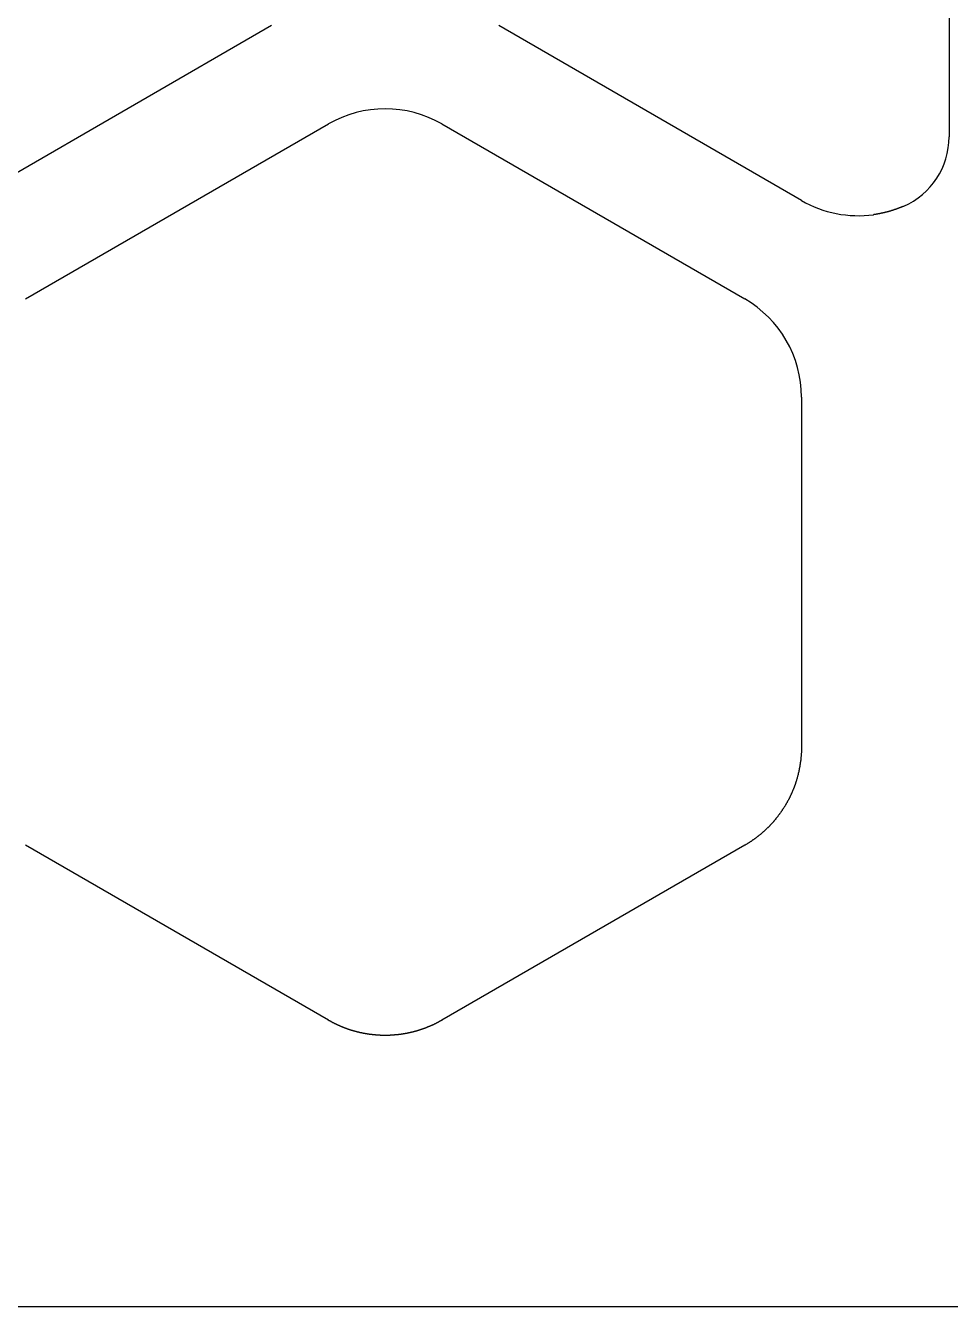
# Model space of a CAD drawing. Extents: x 442 to 745, y 5 to 355.
# Drawn here: x 632.34 to 642.41, y 272.96 to 286.89 of the extents above; entities that cross this region are included whole.
import ezdxf

# ---------------------------------------------------------------- set-up
doc = ezdxf.new("R2010")
doc.units = 0
doc.layers.add('VISIBLE__ANSI_', color=7, linetype='CONTINUOUS')

msp = doc.modelspace()

# ---------------------------------------------------------------- linework, layer by layer
at = {"layer": 'VISIBLE__ANSI_'}
for p, q in [((642.391, 294.039), (642.391, 285.677)), ((635.021, 286.886), (631.727, 284.985)), ((640.785, 284.985), (637.491, 286.886)), ((632.344, 283.915), (635.638, 285.817)), ((636.874, 285.817), (640.168, 283.915)), ((640.785, 282.845), (640.785, 279.041)), ((635.638, 276.07), (632.344, 277.972)), ((640.168, 277.972), (636.874, 276.07)), ((624.315, 272.958), (654.826, 272.958))]:
    msp.add_line(p, q, dxfattribs=at)
for points in [[(641.897, 284.922, 0), (641.895, 284.922, 0), (641.894, 284.921, 0), (641.892, 284.92, 0), (641.891, 284.919, 0), (641.889, 284.919, 0), (641.887, 284.918, 0), (641.886, 284.917, 0), (641.884, 284.917, 0), (641.883, 284.916, 0), (641.881, 284.915, 0), (641.879, 284.915, 0), (641.878, 284.914, 0), (641.876, 284.913, 0), (641.874, 284.913, 0), (641.873, 284.912, 0), (641.871, 284.911, 0), (641.87, 284.911, 0), (641.868, 284.91, 0), (641.866, 284.909, 0), (641.865, 284.909, 0), (641.863, 284.908, 0), (641.861, 284.907, 0), (641.86, 284.907, 0), (641.858, 284.906, 0), (641.856, 284.905, 0), (641.855, 284.905, 0), (641.853, 284.904, 0), (641.851, 284.903, 0), (641.85, 284.903, 0), (641.848, 284.902, 0), (641.846, 284.902, 0), (641.845, 284.901, 0), (641.843, 284.9, 0), (641.841, 284.9, 0), (641.84, 284.899, 0), (641.838, 284.898, 0), (641.836, 284.898, 0), (641.835, 284.897, 0), (641.833, 284.897, 0), (641.831, 284.896, 0), (641.83, 284.895, 0), (641.828, 284.895, 0), (641.826, 284.894, 0), (641.825, 284.893, 0), (641.823, 284.893, 0), (641.821, 284.892, 0), (641.82, 284.892, 0), (641.818, 284.891, 0), (641.816, 284.89, 0), (641.815, 284.89, 0), (641.813, 284.889, 0), (641.811, 284.889, 0), (641.809, 284.888, 0), (641.808, 284.888, 0), (641.806, 284.887, 0), (641.804, 284.886, 0), (641.803, 284.886, 0), (641.801, 284.885, 0), (641.799, 284.885, 0), (641.798, 284.884, 0), (641.796, 284.883, 0), (641.794, 284.883, 0), (641.792, 284.882, 0), (641.791, 284.882, 0), (641.789, 284.881, 0), (641.787, 284.881, 0), (641.786, 284.88, 0), (641.784, 284.88, 0), (641.782, 284.879, 0), (641.78, 284.878, 0), (641.779, 284.878, 0), (641.777, 284.877, 0), (641.775, 284.877, 0), (641.774, 284.876, 0), (641.772, 284.876, 0), (641.77, 284.875, 0), (641.768, 284.875, 0), (641.767, 284.874, 0), (641.765, 284.874, 0), (641.763, 284.873, 0), (641.761, 284.873, 0), (641.76, 284.872, 0), (641.758, 284.871, 0), (641.756, 284.871, 0), (641.755, 284.87, 0), (641.753, 284.87, 0), (641.751, 284.869, 0), (641.749, 284.869, 0), (641.748, 284.868, 0), (641.746, 284.868, 0), (641.744, 284.867, 0), (641.742, 284.867, 0), (641.741, 284.866, 0), (641.739, 284.866, 0), (641.737, 284.865, 0), (641.735, 284.865, 0), (641.734, 284.864, 0), (641.732, 284.864, 0), (641.73, 284.863, 0), (641.728, 284.863, 0), (641.727, 284.863, 0), (641.725, 284.862, 0), (641.723, 284.862, 0), (641.721, 284.861, 0), (641.72, 284.861, 0), (641.718, 284.86, 0), (641.716, 284.86, 0), (641.714, 284.859, 0), (641.713, 284.859, 0), (641.711, 284.858, 0), (641.709, 284.858, 0), (641.707, 284.857, 0), (641.706, 284.857, 0), (641.704, 284.857, 0), (641.702, 284.856, 0), (641.7, 284.856, 0), (641.699, 284.855, 0), (641.697, 284.855, 0), (641.695, 284.854, 0), (641.693, 284.854, 0), (641.692, 284.854, 0), (641.69, 284.853, 0), (641.688, 284.853, 0), (641.686, 284.852, 0), (641.684, 284.852, 0), (641.683, 284.851, 0), (641.681, 284.851, 0), (641.679, 284.851, 0), (641.677, 284.85, 0), (641.676, 284.85, 0), (641.674, 284.849, 0), (641.672, 284.849, 0), (641.67, 284.849, 0), (641.669, 284.848, 0), (641.667, 284.848, 0), (641.665, 284.847, 0), (641.663, 284.847, 0), (641.661, 284.847, 0), (641.66, 284.846, 0), (641.658, 284.846, 0), (641.656, 284.846, 0), (641.654, 284.845, 0), (641.653, 284.845, 0), (641.651, 284.844, 0), (641.649, 284.844, 0), (641.647, 284.844, 0), (641.646, 284.843, 0), (641.644, 284.843, 0), (641.642, 284.843, 0), (641.64, 284.842, 0), (641.638, 284.842, 0), (641.637, 284.842, 0), (641.635, 284.841, 0), (641.633, 284.841, 0), (641.631, 284.841, 0), (641.63, 284.84, 0), (641.628, 284.84, 0), (641.626, 284.84, 0), (641.624, 284.839, 0), (641.623, 284.839, 0), (641.621, 284.839, 0), (641.619, 284.838, 0), (641.617, 284.838, 0), (641.615, 284.838, 0), (641.614, 284.837, 0), (641.612, 284.837, 0), (641.61, 284.837, 0), (641.608, 284.836, 0), (641.607, 284.836, 0), (641.605, 284.836, 0), (641.603, 284.835, 0), (641.601, 284.835, 0), (641.599, 284.835, 0), (641.598, 284.835, 0), (641.596, 284.834, 0), (641.594, 284.834, 0), (641.592, 284.834, 0), (641.591, 284.834, 0), (641.589, 284.833, 0), (641.587, 284.833, 0), (641.585, 284.833, 0), (641.584, 284.832, 0), (641.582, 284.832, 0), (641.58, 284.832, 0), (641.578, 284.832, 0), (641.576, 284.831, 0), (641.575, 284.831, 0), (641.573, 284.831, 0), (641.571, 284.831, 0), (641.569, 284.83, 0), (641.568, 284.83, 0)], [(640.785, 279.041, 0), (640.785, 279.036, 0), (640.785, 279.032, 0), (640.785, 279.027, 0), (640.785, 279.022, 0), (640.785, 279.017, 0), (640.785, 279.012, 0), (640.785, 279.007, 0), (640.785, 279.002, 0), (640.784, 278.997, 0), (640.784, 278.992, 0), (640.784, 278.987, 0), (640.784, 278.982, 0), (640.784, 278.977, 0), (640.783, 278.972, 0), (640.783, 278.967, 0), (640.783, 278.962, 0), (640.782, 278.957, 0), (640.782, 278.952, 0), (640.782, 278.947, 0), (640.781, 278.942, 0), (640.781, 278.937, 0), (640.78, 278.932, 0), (640.78, 278.927, 0), (640.779, 278.922, 0), (640.779, 278.916, 0), (640.778, 278.911, 0), (640.778, 278.906, 0), (640.777, 278.901, 0), (640.777, 278.896, 0), (640.776, 278.891, 0), (640.775, 278.886, 0), (640.775, 278.881, 0), (640.774, 278.876, 0), (640.773, 278.871, 0), (640.773, 278.866, 0), (640.772, 278.861, 0), (640.771, 278.856, 0), (640.77, 278.851, 0), (640.769, 278.846, 0), (640.769, 278.841, 0), (640.768, 278.836, 0), (640.767, 278.831, 0), (640.766, 278.826, 0), (640.765, 278.821, 0), (640.764, 278.816, 0), (640.763, 278.811, 0), (640.762, 278.806, 0), (640.761, 278.8, 0), (640.76, 278.795, 0), (640.759, 278.79, 0), (640.758, 278.785, 0), (640.757, 278.78, 0), (640.756, 278.775, 0), (640.755, 278.77, 0), (640.754, 278.765, 0), (640.753, 278.76, 0), (640.751, 278.755, 0), (640.75, 278.75, 0), (640.749, 278.745, 0), (640.748, 278.74, 0), (640.746, 278.735, 0), (640.745, 278.73, 0), (640.744, 278.725, 0), (640.743, 278.72, 0), (640.741, 278.715, 0), (640.74, 278.71, 0), (640.738, 278.705, 0), (640.737, 278.7, 0), (640.736, 278.695, 0), (640.734, 278.69, 0), (640.733, 278.685, 0), (640.731, 278.68, 0), (640.73, 278.676, 0), (640.728, 278.671, 0), (640.727, 278.666, 0), (640.725, 278.661, 0), (640.723, 278.656, 0), (640.722, 278.651, 0), (640.72, 278.646, 0), (640.719, 278.641, 0), (640.717, 278.636, 0), (640.715, 278.631, 0), (640.713, 278.626, 0), (640.712, 278.622, 0), (640.71, 278.617, 0), (640.708, 278.612, 0), (640.706, 278.607, 0), (640.705, 278.602, 0), (640.703, 278.597, 0), (640.701, 278.592, 0), (640.699, 278.588, 0), (640.697, 278.583, 0), (640.695, 278.578, 0), (640.693, 278.573, 0), (640.691, 278.568, 0), (640.689, 278.564, 0), (640.687, 278.559, 0), (640.685, 278.554, 0), (640.683, 278.549, 0), (640.681, 278.545, 0), (640.679, 278.54, 0), (640.677, 278.535, 0), (640.675, 278.53, 0), (640.673, 278.526, 0), (640.67, 278.521, 0), (640.668, 278.516, 0), (640.666, 278.512, 0), (640.664, 278.507, 0), (640.661, 278.502, 0), (640.659, 278.498, 0), (640.657, 278.493, 0), (640.655, 278.489, 0), (640.652, 278.484, 0), (640.65, 278.479, 0), (640.648, 278.475, 0), (640.645, 278.47, 0), (640.643, 278.466, 0), (640.64, 278.461, 0), (640.638, 278.457, 0), (640.635, 278.452, 0), (640.633, 278.448, 0), (640.631, 278.443, 0), (640.628, 278.439, 0), (640.625, 278.434, 0), (640.623, 278.43, 0), (640.62, 278.425, 0), (640.618, 278.421, 0), (640.615, 278.416, 0), (640.613, 278.412, 0), (640.61, 278.408, 0), (640.607, 278.403, 0), (640.605, 278.399, 0), (640.602, 278.394, 0), (640.599, 278.39, 0), (640.597, 278.386, 0), (640.594, 278.381, 0), (640.591, 278.377, 0), (640.588, 278.373, 0), (640.586, 278.369, 0), (640.583, 278.364, 0), (640.58, 278.36, 0), (640.577, 278.356, 0), (640.574, 278.352, 0), (640.571, 278.347, 0), (640.569, 278.343, 0), (640.566, 278.339, 0), (640.563, 278.335, 0), (640.56, 278.331, 0), (640.557, 278.326, 0), (640.554, 278.322, 0), (640.551, 278.318, 0), (640.548, 278.314, 0), (640.545, 278.31, 0), (640.542, 278.306, 0), (640.539, 278.302, 0), (640.536, 278.298, 0), (640.533, 278.294, 0), (640.53, 278.29, 0), (640.527, 278.286, 0), (640.524, 278.282, 0), (640.521, 278.278, 0), (640.518, 278.274, 0), (640.515, 278.27, 0), (640.511, 278.266, 0), (640.508, 278.262, 0), (640.505, 278.258, 0), (640.502, 278.254, 0), (640.499, 278.251, 0), (640.496, 278.247, 0), (640.492, 278.243, 0), (640.489, 278.239, 0), (640.486, 278.235, 0), (640.483, 278.232, 0), (640.479, 278.228, 0), (640.476, 278.224, 0), (640.473, 278.22, 0), (640.47, 278.217, 0), (640.466, 278.213, 0), (640.463, 278.209, 0), (640.46, 278.206, 0), (640.456, 278.202, 0), (640.453, 278.199, 0), (640.45, 278.195, 0), (640.446, 278.191, 0), (640.443, 278.188, 0), (640.44, 278.184, 0), (640.436, 278.181, 0), (640.433, 278.177, 0), (640.429, 278.174, 0), (640.426, 278.17, 0), (640.423, 278.167, 0), (640.419, 278.164, 0), (640.416, 278.16, 0), (640.412, 278.157, 0), (640.409, 278.153, 0), (640.405, 278.15, 0), (640.402, 278.147, 0), (640.398, 278.143, 0), (640.394, 278.14, 0), (640.391, 278.137, 0), (640.387, 278.133, 0), (640.384, 278.13, 0), (640.38, 278.127, 0), (640.376, 278.123, 0), (640.373, 278.12, 0), (640.369, 278.117, 0), (640.365, 278.113, 0), (640.362, 278.11, 0), (640.358, 278.107, 0), (640.354, 278.104, 0), (640.35, 278.1, 0), (640.346, 278.097, 0), (640.343, 278.094, 0), (640.339, 278.091, 0), (640.335, 278.088, 0), (640.331, 278.084, 0), (640.327, 278.081, 0), (640.323, 278.078, 0), (640.319, 278.075, 0), (640.315, 278.072, 0), (640.311, 278.069, 0), (640.307, 278.066, 0), (640.303, 278.063, 0), (640.299, 278.059, 0), (640.295, 278.056, 0), (640.291, 278.053, 0), (640.287, 278.05, 0), (640.283, 278.047, 0), (640.279, 278.044, 0), (640.275, 278.041, 0), (640.271, 278.038, 0), (640.267, 278.035, 0), (640.263, 278.032, 0), (640.258, 278.03, 0), (640.254, 278.027, 0), (640.25, 278.024, 0), (640.246, 278.021, 0), (640.242, 278.018, 0), (640.237, 278.015, 0), (640.233, 278.012, 0), (640.229, 278.009, 0), (640.225, 278.007, 0), (640.22, 278.004, 0), (640.216, 278.001, 0), (640.212, 277.998, 0), (640.207, 277.996, 0), (640.203, 277.993, 0), (640.199, 277.99, 0), (640.194, 277.987, 0), (640.19, 277.985, 0), (640.185, 277.982, 0), (640.181, 277.979, 0), (640.177, 277.977, 0), (640.172, 277.974, 0), (640.168, 277.972, 0)], [(636.874, 276.07, 0), (636.871, 276.068, 0), (636.869, 276.067, 0), (636.867, 276.066, 0), (636.864, 276.064, 0), (636.862, 276.063, 0), (636.859, 276.062, 0), (636.857, 276.06, 0), (636.855, 276.059, 0), (636.852, 276.058, 0), (636.85, 276.056, 0), (636.847, 276.055, 0), (636.845, 276.054, 0), (636.843, 276.053, 0), (636.84, 276.051, 0), (636.838, 276.05, 0), (636.835, 276.049, 0), (636.833, 276.047, 0), (636.831, 276.046, 0), (636.828, 276.045, 0), (636.826, 276.044, 0), (636.823, 276.042, 0), (636.821, 276.041, 0), (636.818, 276.04, 0), (636.816, 276.038, 0), (636.813, 276.037, 0), (636.811, 276.036, 0), (636.809, 276.035, 0), (636.806, 276.034, 0), (636.804, 276.032, 0), (636.801, 276.031, 0), (636.799, 276.03, 0), (636.796, 276.029, 0), (636.794, 276.027, 0), (636.791, 276.026, 0), (636.789, 276.025, 0), (636.786, 276.024, 0), (636.784, 276.023, 0), (636.781, 276.021, 0), (636.779, 276.02, 0), (636.776, 276.019, 0), (636.774, 276.018, 0), (636.771, 276.017, 0), (636.769, 276.016, 0), (636.766, 276.014, 0), (636.763, 276.013, 0), (636.761, 276.012, 0), (636.758, 276.011, 0), (636.756, 276.01, 0), (636.753, 276.009, 0), (636.751, 276.008, 0), (636.748, 276.007, 0), (636.746, 276.005, 0), (636.743, 276.004, 0), (636.74, 276.003, 0), (636.738, 276.002, 0), (636.735, 276.001, 0), (636.733, 276, 0), (636.73, 275.999, 0), (636.727, 275.998, 0), (636.725, 275.997, 0), (636.722, 275.996, 0), (636.72, 275.995, 0), (636.717, 275.994, 0), (636.714, 275.993, 0), (636.712, 275.991, 0), (636.709, 275.99, 0), (636.707, 275.989, 0), (636.704, 275.988, 0), (636.701, 275.987, 0), (636.699, 275.986, 0), (636.696, 275.985, 0), (636.693, 275.984, 0), (636.691, 275.983, 0), (636.688, 275.982, 0), (636.685, 275.981, 0), (636.683, 275.98, 0), (636.68, 275.979, 0), (636.677, 275.978, 0), (636.675, 275.977, 0), (636.672, 275.976, 0), (636.669, 275.976, 0), (636.667, 275.975, 0), (636.664, 275.974, 0), (636.661, 275.973, 0), (636.659, 275.972, 0), (636.656, 275.971, 0), (636.653, 275.97, 0), (636.651, 275.969, 0), (636.648, 275.968, 0), (636.645, 275.967, 0), (636.642, 275.966, 0), (636.64, 275.965, 0), (636.637, 275.965, 0), (636.634, 275.964, 0), (636.632, 275.963, 0), (636.629, 275.962, 0), (636.626, 275.961, 0), (636.623, 275.96, 0), (636.621, 275.959, 0), (636.618, 275.958, 0), (636.615, 275.958, 0), (636.612, 275.957, 0), (636.61, 275.956, 0), (636.607, 275.955, 0), (636.604, 275.954, 0), (636.601, 275.954, 0), (636.599, 275.953, 0), (636.596, 275.952, 0), (636.593, 275.951, 0), (636.59, 275.95, 0), (636.587, 275.95, 0), (636.585, 275.949, 0), (636.582, 275.948, 0), (636.579, 275.947, 0), (636.576, 275.947, 0), (636.573, 275.946, 0), (636.571, 275.945, 0), (636.568, 275.944, 0), (636.565, 275.944, 0), (636.562, 275.943, 0), (636.559, 275.942, 0), (636.557, 275.941, 0), (636.554, 275.941, 0), (636.551, 275.94, 0), (636.548, 275.939, 0), (636.545, 275.939, 0), (636.543, 275.938, 0), (636.54, 275.937, 0), (636.537, 275.937, 0), (636.534, 275.936, 0), (636.531, 275.935, 0), (636.528, 275.935, 0), (636.526, 275.934, 0), (636.523, 275.933, 0), (636.52, 275.933, 0), (636.517, 275.932, 0), (636.514, 275.932, 0), (636.511, 275.931, 0), (636.508, 275.93, 0), (636.506, 275.93, 0), (636.503, 275.929, 0), (636.5, 275.929, 0), (636.497, 275.928, 0), (636.494, 275.927, 0), (636.491, 275.927, 0), (636.488, 275.926, 0), (636.485, 275.926, 0), (636.483, 275.925, 0), (636.48, 275.925, 0), (636.477, 275.924, 0), (636.474, 275.924, 0), (636.471, 275.923, 0), (636.468, 275.923, 0), (636.465, 275.922, 0), (636.462, 275.922, 0), (636.459, 275.921, 0), (636.456, 275.921, 0), (636.454, 275.92, 0), (636.451, 275.92, 0), (636.448, 275.919, 0), (636.445, 275.919, 0), (636.442, 275.918, 0), (636.439, 275.918, 0), (636.436, 275.918, 0), (636.433, 275.917, 0), (636.43, 275.917, 0), (636.427, 275.916, 0), (636.424, 275.916, 0), (636.421, 275.915, 0), (636.419, 275.915, 0), (636.416, 275.915, 0), (636.413, 275.914, 0), (636.41, 275.914, 0), (636.407, 275.914, 0), (636.404, 275.913, 0), (636.401, 275.913, 0), (636.398, 275.912, 0), (636.395, 275.912, 0), (636.392, 275.912, 0), (636.389, 275.911, 0), (636.386, 275.911, 0), (636.383, 275.911, 0), (636.38, 275.911, 0), (636.377, 275.91, 0), (636.374, 275.91, 0), (636.371, 275.91, 0), (636.368, 275.909, 0), (636.365, 275.909, 0), (636.362, 275.909, 0), (636.359, 275.909, 0), (636.356, 275.908, 0), (636.353, 275.908, 0), (636.35, 275.908, 0), (636.347, 275.908, 0), (636.345, 275.907, 0), (636.342, 275.907, 0), (636.339, 275.907, 0), (636.336, 275.907, 0), (636.333, 275.907, 0), (636.33, 275.906, 0), (636.327, 275.906, 0), (636.324, 275.906, 0), (636.321, 275.906, 0), (636.318, 275.906, 0), (636.315, 275.906, 0), (636.312, 275.906, 0), (636.309, 275.905, 0), (636.306, 275.905, 0), (636.303, 275.905, 0), (636.3, 275.905, 0), (636.297, 275.905, 0), (636.294, 275.905, 0), (636.291, 275.905, 0), (636.288, 275.905, 0), (636.285, 275.905, 0), (636.282, 275.905, 0), (636.279, 275.904, 0), (636.276, 275.904, 0), (636.273, 275.904, 0), (636.27, 275.904, 0), (636.267, 275.904, 0), (636.264, 275.904, 0), (636.26, 275.904, 0), (636.257, 275.904, 0), (636.254, 275.904, 0), (636.251, 275.904, 0), (636.248, 275.904, 0), (636.245, 275.904, 0), (636.242, 275.904, 0), (636.239, 275.904, 0), (636.236, 275.904, 0), (636.233, 275.904, 0), (636.23, 275.905, 0), (636.227, 275.905, 0), (636.224, 275.905, 0), (636.221, 275.905, 0), (636.218, 275.905, 0), (636.215, 275.905, 0), (636.212, 275.905, 0), (636.209, 275.905, 0), (636.206, 275.905, 0), (636.203, 275.905, 0), (636.2, 275.906, 0), (636.197, 275.906, 0), (636.194, 275.906, 0), (636.191, 275.906, 0), (636.188, 275.906, 0), (636.185, 275.906, 0), (636.182, 275.907, 0), (636.179, 275.907, 0), (636.176, 275.907, 0), (636.173, 275.907, 0), (636.17, 275.907, 0), (636.167, 275.908, 0), (636.164, 275.908, 0), (636.161, 275.908, 0), (636.158, 275.908, 0), (636.155, 275.908, 0), (636.152, 275.909, 0), (636.149, 275.909, 0), (636.146, 275.909, 0), (636.143, 275.909, 0), (636.14, 275.91, 0), (636.137, 275.91, 0), (636.134, 275.91, 0), (636.131, 275.911, 0), (636.128, 275.911, 0), (636.125, 275.911, 0), (636.122, 275.912, 0), (636.119, 275.912, 0), (636.116, 275.912, 0), (636.113, 275.913, 0), (636.11, 275.913, 0), (636.107, 275.913, 0), (636.104, 275.914, 0), (636.101, 275.914, 0), (636.099, 275.914, 0), (636.096, 275.915, 0), (636.093, 275.915, 0), (636.09, 275.916, 0), (636.087, 275.916, 0), (636.084, 275.916, 0), (636.081, 275.917, 0), (636.078, 275.917, 0), (636.075, 275.918, 0), (636.072, 275.918, 0), (636.069, 275.919, 0), (636.066, 275.919, 0), (636.063, 275.919, 0), (636.06, 275.92, 0), (636.057, 275.92, 0), (636.054, 275.921, 0), (636.051, 275.921, 0), (636.048, 275.922, 0), (636.045, 275.922, 0), (636.043, 275.923, 0), (636.04, 275.923, 0), (636.037, 275.924, 0), (636.034, 275.924, 0), (636.031, 275.925, 0), (636.028, 275.926, 0), (636.025, 275.926, 0), (636.022, 275.927, 0), (636.019, 275.927, 0), (636.016, 275.928, 0), (636.013, 275.928, 0), (636.01, 275.929, 0), (636.008, 275.93, 0), (636.005, 275.93, 0), (636.002, 275.931, 0), (635.999, 275.931, 0), (635.996, 275.932, 0), (635.993, 275.933, 0), (635.99, 275.933, 0), (635.987, 275.934, 0), (635.984, 275.934, 0), (635.982, 275.935, 0), (635.979, 275.936, 0), (635.976, 275.936, 0), (635.973, 275.937, 0), (635.97, 275.938, 0), (635.967, 275.939, 0), (635.964, 275.939, 0), (635.962, 275.94, 0), (635.959, 275.941, 0), (635.956, 275.941, 0), (635.953, 275.942, 0), (635.95, 275.943, 0), (635.947, 275.943, 0), (635.944, 275.944, 0), (635.942, 275.945, 0), (635.939, 275.946, 0), (635.936, 275.946, 0), (635.933, 275.947, 0), (635.93, 275.948, 0), (635.927, 275.949, 0), (635.925, 275.95, 0), (635.922, 275.95, 0), (635.919, 275.951, 0), (635.916, 275.952, 0), (635.913, 275.953, 0), (635.911, 275.954, 0), (635.908, 275.954, 0), (635.905, 275.955, 0), (635.902, 275.956, 0), (635.899, 275.957, 0), (635.897, 275.958, 0), (635.894, 275.959, 0), (635.891, 275.959, 0), (635.888, 275.96, 0), (635.886, 275.961, 0), (635.883, 275.962, 0), (635.88, 275.963, 0), (635.877, 275.964, 0), (635.875, 275.965, 0), (635.872, 275.966, 0), (635.869, 275.966, 0), (635.866, 275.967, 0), (635.864, 275.968, 0), (635.861, 275.969, 0), (635.858, 275.97, 0), (635.855, 275.971, 0), (635.853, 275.972, 0), (635.85, 275.973, 0), (635.847, 275.974, 0), (635.844, 275.975, 0), (635.842, 275.976, 0), (635.839, 275.977, 0), (635.836, 275.978, 0), (635.834, 275.979, 0), (635.831, 275.98, 0), (635.828, 275.981, 0), (635.826, 275.982, 0), (635.823, 275.983, 0), (635.82, 275.984, 0), (635.817, 275.985, 0), (635.815, 275.986, 0), (635.812, 275.987, 0), (635.809, 275.988, 0), (635.807, 275.989, 0), (635.804, 275.99, 0), (635.802, 275.991, 0), (635.799, 275.992, 0), (635.796, 275.993, 0), (635.794, 275.994, 0), (635.791, 275.995, 0), (635.788, 275.996, 0), (635.786, 275.997, 0), (635.783, 275.998, 0), (635.78, 275.999, 0), (635.778, 276.001, 0), (635.775, 276.002, 0), (635.773, 276.003, 0), (635.77, 276.004, 0), (635.767, 276.005, 0), (635.765, 276.006, 0), (635.762, 276.007, 0), (635.76, 276.008, 0), (635.757, 276.01, 0), (635.754, 276.011, 0), (635.752, 276.012, 0), (635.749, 276.013, 0), (635.747, 276.014, 0), (635.744, 276.015, 0), (635.742, 276.016, 0), (635.739, 276.018, 0), (635.737, 276.019, 0), (635.734, 276.02, 0), (635.731, 276.021, 0), (635.729, 276.022, 0), (635.726, 276.024, 0), (635.724, 276.025, 0), (635.721, 276.026, 0), (635.719, 276.027, 0), (635.716, 276.028, 0), (635.714, 276.03, 0), (635.711, 276.031, 0), (635.709, 276.032, 0), (635.706, 276.033, 0), (635.704, 276.035, 0), (635.701, 276.036, 0), (635.699, 276.037, 0), (635.696, 276.038, 0), (635.694, 276.04, 0), (635.691, 276.041, 0), (635.689, 276.042, 0), (635.686, 276.043, 0), (635.684, 276.045, 0), (635.682, 276.046, 0), (635.679, 276.047, 0), (635.677, 276.049, 0), (635.674, 276.05, 0), (635.672, 276.051, 0), (635.669, 276.052, 0), (635.667, 276.054, 0), (635.665, 276.055, 0), (635.662, 276.056, 0), (635.66, 276.058, 0), (635.657, 276.059, 0), (635.655, 276.06, 0), (635.653, 276.062, 0), (635.65, 276.063, 0), (635.648, 276.064, 0), (635.645, 276.066, 0), (635.643, 276.067, 0), (635.641, 276.068, 0), (635.638, 276.07, 0)]]:
    msp.add_polyline3d(points, dxfattribs=at)
for centre, radius, start, end in [((636.256, 284.747), 1.235, 60, 120), ((641.568, 285.677), 0.824, 293.5777, 0), ((641.403, 286.054), 1.235, 240, 277.6621), ((639.55, 282.845), 1.235, 0, 60)]:
    msp.add_arc(centre, radius, start, end, dxfattribs=at)

doc.saveas('drawing.dxf')
